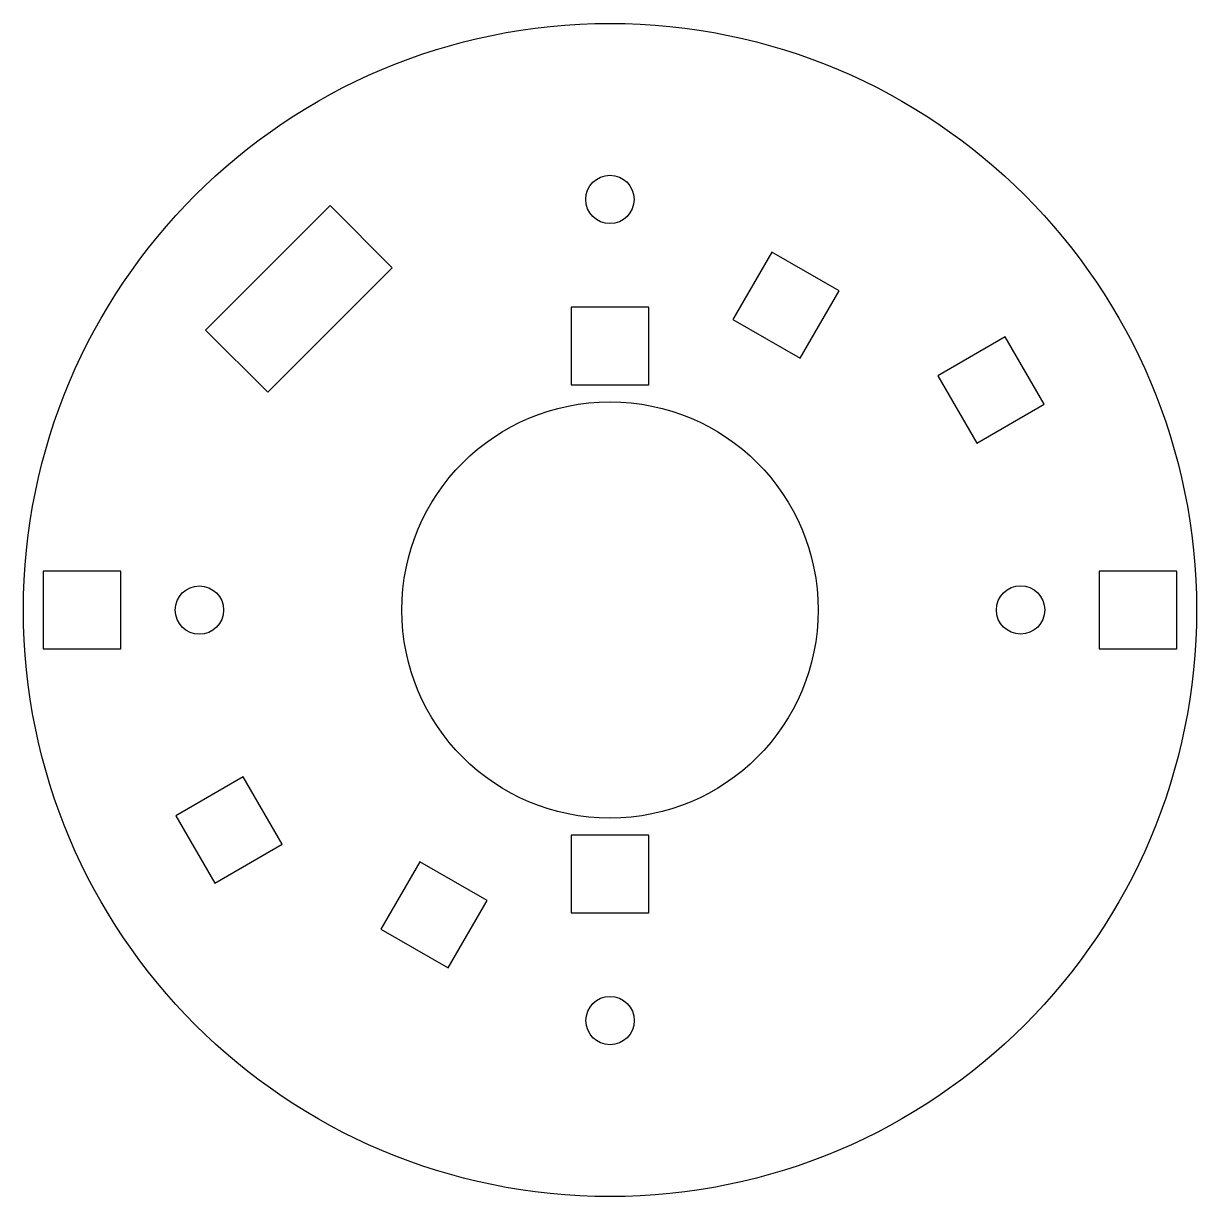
# Model space of a CAD drawing. Header units: millimetres. Extents: x -40 to 40, y -40 to 40.
import ezdxf

# ---------------------------------------------------------------- set-up
doc = ezdxf.new("R2010")
doc.units = ezdxf.units.MM
doc.layers.get('0').update_dxf_attribs({"linetype": 'CONTINUOUS'})

msp = doc.modelspace()

# ---------------------------------------------------------------- linework, layer by layer
for points in [[(-23.335, 14.849), (-14.849, 23.335), (-19.092, 27.577), (-27.577, 19.092)], [(15.62, 21.755), (11.03, 24.405), (8.38, 19.815), (12.97, 17.165)], [(-2.65, 20.65), (-2.65, 15.35), (2.65, 15.35), (2.65, 20.65)], [(29.601, 14.03), (26.951, 18.62), (22.361, 15.97), (25.011, 11.38)], [(-38.65, 2.65), (-38.65, -2.65), (-33.35, -2.65), (-33.35, 2.65)], [(38.65, -2.65), (38.65, 2.65), (33.35, 2.65), (33.35, -2.65)], [(-22.361, -15.97), (-25.011, -11.38), (-29.601, -14.03), (-26.951, -18.62)], [(2.65, -15.35), (-2.65, -15.35), (-2.65, -20.65), (2.65, -20.65)], [(-8.38, -19.815), (-12.97, -17.165), (-15.62, -21.755), (-11.03, -24.405)]]:
    msp.add_lwpolyline(points, close=True)
for centre, radius in [((0, 0), 40), ((-0.005, 28), 1.65), ((0, 0), 14.2), ((-28, -0.005), 1.65), ((28, 0.005), 1.65), ((0.005, -28), 1.65)]:
    msp.add_circle(centre, radius)

doc.saveas('drawing.dxf')
